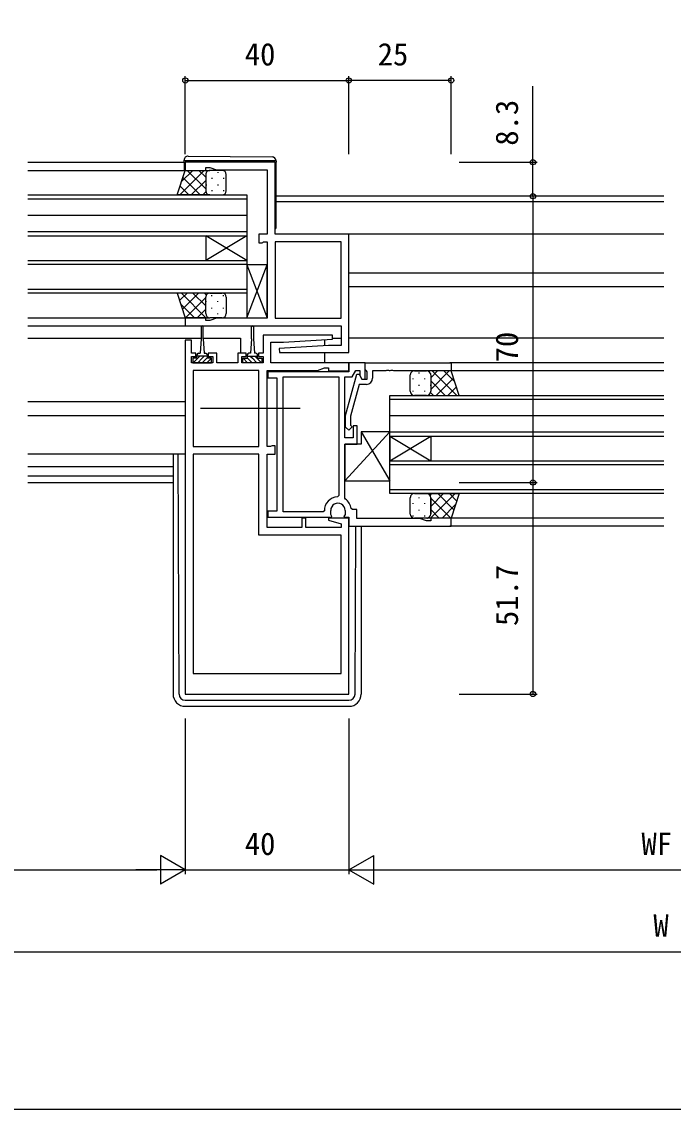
# Model space of a CAD drawing. Units: millimetres, scale not verified. Extents: x -437 to 438, y -281 to 278.
# Drawn here: x -13.8 to 145.5, y -281.1 to -15.3 of the extents above; entities that cross this region are included whole.
import ezdxf
from ezdxf.enums import TextEntityAlignment as Align

# ---------------------------------------------------------------- set-up
doc = ezdxf.new("R2010")
doc.units = ezdxf.units.MM
doc.header["$LTSCALE"] = 2
for name, color, linetype in [('0-2_YKK_11', 7, 'Continuous'), ('0-3_YKK_12', 2, 'Continuous'), ('0-4_YKK_13', 4, 'Continuous'), ('0-6_YKK_D', 6, 'Continuous'), ('0-7_YKK_ZWAK', 7, 'Continuous')]:
    doc.layers.add(name, color=color, linetype=linetype)
doc.styles.add('ＭＳ ゴシック', font='')
doc.styles.get('ＭＳ ゴシック').set_extended_font_data('MS Gothic')

msp = doc.modelspace()

# ---------------------------------------------------------------- linework, layer by layer
at = {"layer": '0-2_YKK_11'}
for points in [[(26.2, -89.603), (64.3, -89.603), (64.3, -94.403), (61.2, -94.403), (49.186, -95.133), (49.215, -96.103), (66.2, -96.103), (66.2, -67.203), (48.2, -67.203), (48.2, -49.603), (26.2, -49.603), (26.2, -51.603), (31.2, -51.603), (31.2, -50.903), (32.2, -50.903), (33.848, -51.503), (46.2, -51.503), (46.2, -67.203), (44.2, -67.203), (44.2, -69.303), (45, -69.303), (45.173, -69.203), (45.346, -69.103), (46.2, -69.103), (46.2, -87.703), (33.848, -87.703), (32.2, -88.303), (31.2, -88.303), (31.2, -87.603), (26.2, -87.603)], [(48.2, -69.103), (48.2, -87.703), (64.3, -87.703), (64.3, -69.103)], [(44.2, -119.103), (44.2, -100.503), (28.1, -100.503), (28.1, -119.103)], [(28.1, -121.003), (28.1, -174.603), (64.3, -174.603), (64.3, -140.803), (44.2, -140.803), (44.2, -121.003)]]:
    msp.add_lwpolyline(points, close=True, dxfattribs=at)
for points in [[(26.2, -93.103), (26.2, -179.603), (66.2, -179.603), (66.2, -136.603), (61.239, -136.603), (61.171, -137.125), (64.3, -137.963), (64.3, -138.903), (55.7, -138.903), (55.7, -136.603), (54.7, -136.603), (54.7, -138.903), (46.2, -138.903), (46.2, -121.003), (48.2, -121.003), (48.2, -118.903), (47.4, -118.903), (47.227, -119.003), (47.054, -119.103), (46.2, -119.103), (46.2, -100.503), (58.552, -100.503), (60.2, -99.903), (61.2, -99.903), (61.2, -100.603), (66.2, -100.603), (66.2, -98.603), (47.1, -98.603), (47.1, -93.603), (50.2, -93.603), (62.214, -92.872), (62.185, -91.903), (45.2, -91.903), (45.2, -96.303), (44.1, -96.303), (44.1, -97.103), (45.2, -97.103), (45.2, -98.603), (40, -98.603), (40, -97.103)], [(40, -97.103), (41.1, -97.103), (41.1, -96.303), (39, -96.303), (39, -98.603), (33.9, -98.603), (33.9, -96.303), (31.8, -96.303), (31.8, -97.103), (32.9, -97.103), (32.9, -98.603), (27.7, -98.603), (27.7, -97.103), (28.8, -97.103), (28.8, -96.303), (27.7, -96.303), (27.7, -93.103), (26.2, -93.103)], [(65.333, -131.959), (65.2, -131.709), (65.2, -118.503), (68.2, -118.503), (68.2, -114.003), (67.2, -114.003), (67.2, -117.003), (65.2, -117.003), (65.2, -102.103), (66.976, -102.103), (67.9, -100.503), (68.9, -100.503), (68.9, -101.736), (69.4, -102.603), (70.2, -102.603), (70.2, -98.603), (66.2, -98.603), (66.2, -100.803), (46.4, -100.803), (46.4, -102.303), (48.6, -102.303)], [(70.5, -103.903), (68.68, -103.903), (66.6, -111.664), (66.6, -113.854), (67.024, -114.278), (66.176, -115.127), (65.4, -114.351), (65.4, -111.506), (68.107, -101.403), (68.707, -101.403), (69.4, -102.603), (70.7, -102.603), (70.7, -100.803), (70.5, -100.603), (70.2, -100.303), (70.2, -98.603)], [(70.2, -98.603), (91.2, -98.603), (91.2, -100.603), (77.158, -100.603), (76.975, -100.483), (76.425, -100.483), (76.242, -100.603), (76.158, -100.603), (75.975, -100.483), (75.425, -100.483), (75.242, -100.603), (72, -100.603), (72, -102.403)], [(48.6, -102.303), (48.6, -134.903), (46.4, -134.903), (46.4, -136.403), (61.885, -136.403), (62.015, -136.176), (61.75, -135.716), (61.75, -134.703)], [(50.1, -135.103), (50.1, -102.103), (63.7, -102.103), (63.7, -131.104), (63.408, -131.404)], [(60.201, -134.794), (59.901, -135.103), (50.1, -135.103)], [(65.25, -134.703), (65.25, -135.716), (64.985, -136.176), (65.115, -136.403), (66.2, -136.403), (66.2, -138.603), (91.2, -138.603), (91.2, -136.603), (86.2, -136.603), (86.2, -137.303), (85.2, -137.303), (83.552, -136.703), (68.1, -136.703), (68.1, -134.503), (67.065, -134.503), (66.768, -134.244)]]:
    msp.add_lwpolyline(points, dxfattribs=at)
for centre, radius, start, end in [((70.5, -102.403), 1.5, 270.00001, 359.99999), ((63.5, -134.703), 3.3, 91.59177, 181.59175), ((63.5, -134.703), 3.3, 7.98355, 56.25101), ((63.5, -134.703), 1.75, 359.99999, 180.00001)]:
    msp.add_arc(centre, radius, start, end, dxfattribs=at)
at = {"layer": '0-3_YKK_12'}
for p, q in [((-12.3, -49.603), (25.9, -49.603)), ((-12.3, -51.603), (26.7, -51.603)), ((-12.3, -57.603), (41.2, -57.603)), ((41.2, -57.603), (41.2, -67.603)), ((143.2, -57.903), (48.4, -57.903)), ((41.2, -58.603), (-12.3, -58.603)), ((143.2, -59.303), (48.4, -59.303)), ((41.2, -62.603), (-12.3, -62.603)), ((41.2, -66.603), (-12.3, -66.603)), ((-12.3, -67.603), (41.2, -67.603)), ((31.2, -67.603), (31.2, -73.603)), ((41.2, -67.603), (31.2, -73.603)), ((41.2, -73.603), (31.2, -67.603)), ((41.2, -67.603), (41.2, -73.603)), ((143.2, -67.203), (65.2, -67.203)), ((-12.3, -73.603), (41.2, -73.603)), ((41.2, -74.603), (-12.3, -74.603)), ((143.2, -76.703), (66.2, -76.703)), ((-12.3, -80.603), (41.2, -80.603)), ((143.2, -80.103), (66.2, -80.103)), ((-12.3, -87.603), (26.2, -87.603)), ((-12.3, -89.603), (26.5, -89.603)), ((-12.3, -92.603), (30.05, -92.603)), ((30.55, -92.603), (39.7, -92.603)), ((39.7, -92.603), (39.7, -96.349)), ((60.2, -92.995), (60.2, -94.463)), ((62.158, -92.603), (64.3, -92.603)), ((143.2, -92.603), (66.2, -92.603)), ((60.2, -96.103), (60.2, -98.603)), ((143.2, -100.603), (90.7, -100.603)), ((143.2, -98.603), (90.9, -98.603)), ((-12.3, -108.103), (26.2, -108.103)), ((76.2, -106.603), (143.2, -106.603)), ((76.2, -116.603), (76.2, -106.603)), ((143.2, -107.603), (76.2, -107.603)), ((-12.3, -111.503), (26.2, -111.503)), ((143.2, -111.603), (76.2, -111.603)), ((143.2, -115.603), (76.2, -115.603)), ((76.2, -116.603), (76.2, -122.603)), ((76.2, -116.603), (143.2, -116.603)), ((76.2, -116.603), (86.2, -122.603)), ((76.2, -122.603), (86.2, -116.603)), ((86.2, -116.603), (86.2, -122.603)), ((-12.3, -124.003), (23.2, -124.003)), ((76.2, -122.603), (143.2, -122.603)), ((76.2, -130.603), (76.2, -122.603)), ((143.2, -123.603), (76.2, -123.603)), ((-12.3, -126.273), (23.2, -126.273)), ((-12.3, -127.903), (23.2, -127.903)), ((76.2, -129.603), (143.2, -129.603)), ((143.2, -130.603), (76.2, -130.603)), ((143.2, -136.603), (90.7, -136.603)), ((143.2, -138.603), (90.9, -138.603))]:
    msp.add_line(p, q, dxfattribs=at)
msp.add_lwpolyline([(41.2, -73.603), (41.2, -81.603), (-12.3, -81.603)], dxfattribs=at)
at = {"layer": '0-4_YKK_13'}
for p, q in [((25.9, -49.303), (25.9, -49.115)), ((26.404, -49.303), (25.9, -49.303)), ((25.9, -49.603), (25.9, -49.303)), ((25.9, -49.603), (25.9, -51.603)), ((47.904, -49.303), (26.404, -49.303)), ((26.909, -48.115), (47.409, -48.294)), ((48.4, -49.303), (48.4, -49.603)), ((48.4, -65.603), (48.4, -49.603)), ((30.832, -51.603), (24.832, -57.603)), ((28.003, -51.603), (25.298, -54.308)), ((31.2, -56.123), (26.68, -51.603)), ((31.2, -53.294), (29.508, -51.603)), ((31.2, -52.603), (31.2, -56.603)), ((31.2, -52.603), (31.2, -56.603)), ((31.29, -52.188), (31.29, -52.223)), ((35.2, -51.602), (32.2, -51.603)), ((34.12, -52.022), (34.12, -52.222)), ((36.2, -56.602), (36.2, -52.602)), ((27.023, -57.603), (24.906, -55.485)), ((29.851, -57.603), (25.613, -53.364)), ((31.2, -54.063), (27.66, -57.603)), ((31.29, -55.053), (31.29, -55.253)), ((32.705, -53.437), (32.705, -53.637)), ((34.12, -55.052), (34.12, -55.252)), ((35.535, -53.437), (35.535, -53.637)), ((31.233, -56.858), (30.489, -57.603)), ((32.2, -57.602), (35.2, -57.602)), ((32.705, -56.467), (32.705, -56.667)), ((35.535, -56.467), (35.535, -56.667)), ((41.2, -87.673), (46.2, -74.673)), ((41.2, -74.673), (46.2, -87.673)), ((26.623, -81.603), (24.806, -83.42)), ((31.232, -87.603), (25.232, -81.603)), ((29.451, -81.603), (25.513, -85.541)), ((31.2, -84.742), (28.06, -81.603)), ((31.355, -82.068), (30.889, -81.603)), ((32.2, -81.603), (35.2, -81.603)), ((32.705, -82.338), (32.705, -82.138)), ((35.535, -82.338), (35.535, -82.138)), ((28.403, -87.603), (25.098, -84.297)), ((31.2, -82.682), (26.28, -87.603)), ((31.2, -86.603), (31.2, -82.603)), ((31.2, -86.603), (31.2, -82.603)), ((31.29, -83.753), (31.29, -83.553)), ((34.12, -83.753), (34.12, -83.553)), ((36.2, -82.603), (36.2, -86.603)), ((31.2, -85.511), (29.108, -87.603)), ((31.29, -86.783), (31.29, -86.583)), ((31.965, -87.574), (31.937, -87.603)), ((35.2, -87.603), (32.2, -87.603)), ((32.705, -85.368), (32.705, -85.168)), ((34.12, -86.783), (34.12, -86.583)), ((35.535, -85.368), (35.535, -85.168)), ((30.05, -89.853), (30.05, -92.803)), ((30.55, -92.803), (30.55, -89.853)), ((42.35, -92.803), (42.35, -89.853)), ((42.85, -89.853), (42.85, -92.803)), ((30.05, -92.803), (29.8, -96.303)), ((30.55, -92.803), (30.8, -96.303)), ((42.35, -92.803), (42.1, -96.303)), ((42.85, -92.803), (43.1, -96.303)), ((28.088, -97.503), (28, -97.59)), ((29.71, -97.003), (28.11, -98.603)), ((29.05, -97.503), (29.05, -96.703)), ((31.55, -97.003), (29.05, -97.003)), ((29.45, -96.303), (29.8, -96.303)), ((31.55, -97.408), (30.355, -98.603)), ((30.8, -96.303), (31.15, -96.303)), ((32.578, -97.503), (31.478, -98.603)), ((31.55, -96.703), (31.55, -97.503)), ((40.322, -97.503), (41.422, -98.603)), ((41.35, -96.703), (41.35, -97.503)), ((41.35, -97.003), (43.85, -97.003)), ((41.35, -97.408), (42.545, -98.603)), ((42.1, -96.303), (41.75, -96.303)), ((43.45, -96.303), (43.1, -96.303)), ((43.19, -97.003), (44.79, -98.603)), ((43.85, -97.503), (43.85, -96.703)), ((44.812, -97.503), (44.9, -97.59)), ((82.2, -100.602), (85.2, -100.603)), ((86.2, -102.294), (87.892, -100.603)), ((86.2, -105.123), (90.72, -100.603)), ((86.568, -100.603), (92.568, -106.603)), ((89.397, -100.603), (92.102, -103.308)), ((81.2, -105.603), (81.2, -101.602)), ((81.865, -102.437), (81.865, -102.637)), ((83.28, -101.022), (83.28, -101.222)), ((84.695, -102.437), (84.695, -102.637)), ((86.11, -101.188), (86.11, -101.223)), ((86.2, -101.603), (86.2, -105.603)), ((86.2, -101.603), (86.2, -105.603)), ((86.2, -103.063), (89.74, -106.603)), ((87.549, -106.603), (91.787, -102.364)), ((81.865, -105.467), (81.865, -105.667)), ((83.28, -104.052), (83.28, -104.252)), ((84.695, -105.467), (84.695, -105.667)), ((86.11, -104.053), (86.11, -104.253)), ((86.167, -105.858), (86.911, -106.603)), ((90.377, -106.603), (92.494, -104.485)), ((85.2, -106.603), (82.2, -106.603)), ((54.3, -109.803), (29.9, -109.803)), ((65.2, -127.503), (76.2, -115.503)), ((69.2, -115.503), (69.2, -118.503)), ((69.2, -115.503), (76.2, -127.503)), ((26.2, -121.003), (-12.3, -121.003)), ((23.2, -121.003), (23.2, -179.6)), ((24.693, -179.607), (24.409, -121.003)), ((65.2, -127.503), (76.2, -127.503)), ((81.2, -135.603), (81.2, -131.603)), ((82.2, -130.603), (85.2, -130.603)), ((83.28, -131.523), (83.28, -131.723)), ((86.045, -131.068), (86.511, -130.603)), ((86.11, -131.523), (86.11, -131.723)), ((86.168, -136.603), (92.168, -130.602)), ((86.2, -133.742), (89.34, -130.603)), ((86.2, -135.603), (86.2, -131.603)), ((86.2, -131.603), (86.2, -135.603)), ((86.2, -131.682), (91.12, -136.603)), ((87.949, -130.603), (91.887, -134.541)), ((90.777, -130.602), (92.594, -132.42)), ((81.865, -132.938), (81.865, -133.138)), ((83.28, -134.553), (83.28, -134.753)), ((84.695, -132.938), (84.695, -133.138)), ((86.11, -134.553), (86.11, -134.753)), ((86.2, -134.511), (88.292, -136.603)), ((88.997, -136.603), (92.302, -133.297)), ((81.865, -135.968), (81.865, -136.168)), ((85.2, -136.603), (82.2, -136.603)), ((84.695, -135.968), (84.695, -136.168)), ((85.435, -136.574), (85.463, -136.603)), ((67.707, -179.607), (67.906, -138.603)), ((69.2, -138.603), (69.2, -179.6)), ((26.193, -181.1), (66.207, -181.1)), ((26.2, -182.6), (66.2, -182.6))]:
    msp.add_line(p, q, dxfattribs=at)
for points in [[(48.4, -49.294), (48.4, -49.303), (47.904, -49.303)], [(32.2, -57.602), (24.2, -57.603), (26.2, -51.603), (32.2, -51.603)], [(32.2, -81.603), (24.2, -81.602), (26.2, -87.603), (32.2, -87.603)], [(29.05, -97.503), (28, -97.503), (28, -98.603), (32.6, -98.603), (32.6, -97.503), (31.55, -97.503)], [(30.833, -97.003), (30.3, -97.535), (29.233, -98.603)], [(43.85, -97.503), (44.9, -97.503), (44.9, -98.603), (40.3, -98.603), (40.3, -97.503), (41.35, -97.503)], [(42.067, -97.003), (42.6, -97.535), (43.667, -98.603)], [(85.2, -106.603), (93.2, -106.603), (91.2, -100.603), (85.2, -100.603)], [(76.2, -127.503), (76.2, -115.503), (69.2, -115.503)], [(69.2, -118.503), (65.2, -118.503), (65.2, -127.503)], [(85.2, -130.603), (93.2, -130.602), (91.2, -136.603), (85.2, -136.603)]]:
    msp.add_lwpolyline(points, dxfattribs=at)
msp.add_lwpolyline([(41.2, -87.673), (46.2, -87.673), (46.2, -74.673), (41.2, -74.673)], close=True, dxfattribs=at)
for centre, radius, start, end in [((26.9, -49.115), 1, 89.5, 180), ((47.4, -49.294), 1, 0, 89.5), ((32.2, -52.603), 1, 90.0001, 180.0001), ((32.2, -52.603), 1, 90.0001, 180.0001), ((35.2, -52.602), 1, 0.0001, 90.0001), ((32.2, -56.602), 1, 180.0001, 270.0001), ((32.2, -56.602), 1, 180.0001, 270.0001), ((35.2, -56.602), 1, 270.0001, 0.0001), ((47.9, -65.603), 0.5, 306.86983, 0), ((32.2, -82.603), 1, 89.9999, 179.9999), ((32.2, -82.603), 1, 89.9999, 179.9999), ((35.2, -82.603), 1, 359.9999, 89.9999), ((32.2, -86.603), 1, 179.9999, 269.9999), ((32.2, -86.603), 1, 179.9999, 269.9999), ((35.2, -86.603), 1, 269.9999, 359.9999), ((30.3, -89.853), 0.25, 0, 180), ((42.6, -89.853), 0.25, 0, 180), ((29.45, -96.703), 0.4, 90, 180), ((31.15, -96.703), 0.4, 0, 90), ((41.75, -96.703), 0.4, 90, 180), ((43.45, -96.703), 0.4, 0, 90), ((82.2, -101.602), 1, 89.9999, 179.9999), ((85.2, -101.603), 1, 359.9999, 89.9999), ((85.2, -101.603), 1, 359.9999, 89.9999), ((82.2, -105.603), 1, 179.9999, 269.9999), ((85.2, -105.603), 1, 269.9999, 359.9999), ((85.2, -105.603), 1, 269.9999, 359.9999), ((82.2, -131.603), 1, 89.9999, 179.9999), ((85.2, -131.603), 1, 0.0001, 90.0001), ((85.2, -131.603), 1, 359.9999, 89.9999), ((82.2, -135.603), 1, 179.9999, 269.9999), ((85.2, -135.603), 1, 270.0001, 0.0001), ((85.2, -135.603), 1, 269.9999, 359.9999), ((26.2, -179.6), 3, 180, 270), ((26.193, -179.6), 1.5, 180.27724, 270), ((66.2, -179.6), 3, 270, 0), ((66.207, -179.6), 1.5, 270, 359.72276)]:
    msp.add_arc(centre, radius, start, end, dxfattribs=at)
at = {"layer": '0-6_YKK_D'}
for p, q in [((26.2, -47.603), (26.2, -28.603)), ((66.2, -47.603), (66.2, -28.603)), ((66.2, -47.603), (66.2, -28.603)), ((91.2, -47.603), (91.2, -28.603)), ((26.2, -29.603), (66.2, -29.603)), ((91.2, -29.603), (66.2, -29.603)), ((93.2, -49.603), (112.2, -49.603)), ((111.2, -57.903), (111.2, -127.903)), ((93.2, -127.903), (112.2, -127.903)), ((93.2, -127.903), (112.2, -127.903)), ((111.2, -127.903), (111.2, -179.603)), ((93.2, -179.603), (112.2, -179.603)), ((26.2, -185.6), (26.2, -223.6)), ((26.2, -185.6), (26.2, -223.6)), ((66.2, -185.6), (66.2, -223.6)), ((66.2, -185.6), (66.2, -223.6)), ((26.2, -222.6), (20.138, -219.1)), ((20.138, -219.1), (20.138, -226.1)), ((66.2, -222.6), (72.262, -219.1)), ((72.262, -226.1), (72.262, -219.1)), ((-91.8, -222.6), (19.2, -222.6)), ((26.2, -222.6), (14.076, -222.6)), ((26.2, -222.6), (20.138, -226.1)), ((26.2, -222.6), (66.2, -222.6)), ((66.2, -222.6), (72.262, -226.1)), ((66.2, -222.6), (78.324, -222.6)), ((73.2, -222.6), (216.2, -222.6)), ((-91.8, -242.6), (381.2, -242.6))]:
    msp.add_line(p, q, dxfattribs=at)
msp.add_lwpolyline([(111.2, -57.903), (111.2, -49.603), (111.2, -30.993)], dxfattribs=at)
for centre in [(26.2, -29.603), (66.2, -29.603), (66.2, -29.603), (91.2, -29.603), (111.2, -49.603), (111.2, -57.903), (111.2, -57.903), (111.2, -127.903), (111.2, -127.903), (111.2, -179.603)]:
    msp.add_circle(centre, 0.637, dxfattribs=at)
at = {"layer": '0-7_YKK_ZWAK'}
msp.add_lwpolyline([(-436.8, -281.1), (438.2, -281.1), (438.2, 243.9)], dxfattribs=at)

# ---------------------------------------------------------------- texts
at = {"layer": '0-6_YKK_D', "style": 'ＭＳ ゴシック'}
for s, p in [('40', (40.745, -27.603)), ('25', (73.245, -27.603)), ('40', (40.745, -220.6)), ('WF', (137.733, -220.6)), ('W', (140.652, -240.6))]:
    msp.add_text(s, height=5.499, dxfattribs=at).set_placement(p, align=Align.BOTTOM_LEFT)
for s, p in [('8.3', (109.2, -45.564)), ('70', (109.2, -98.528)), ('51.7', (109.2, -162.978))]:
    msp.add_text(s, height=5.499, rotation=90, dxfattribs=at).set_placement(p, align=Align.BOTTOM_LEFT)

doc.saveas('drawing.dxf')
